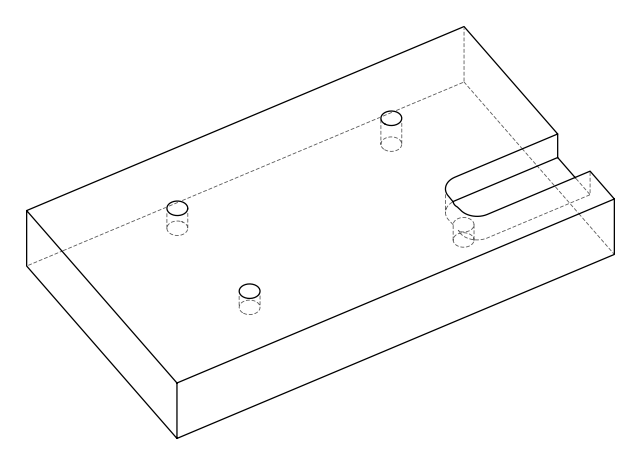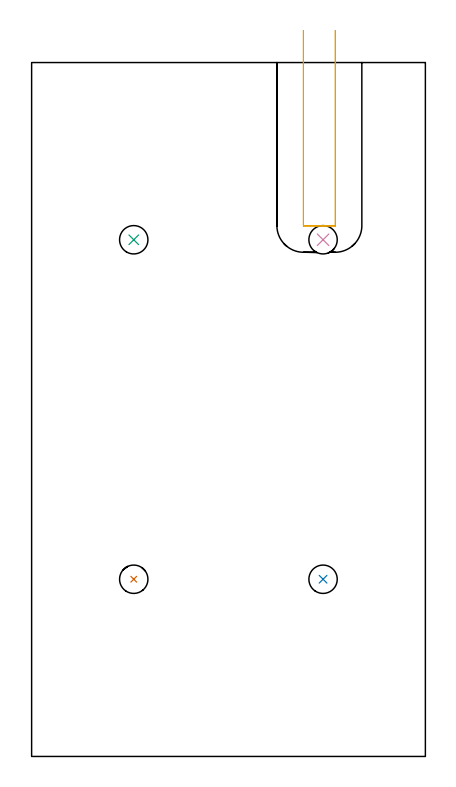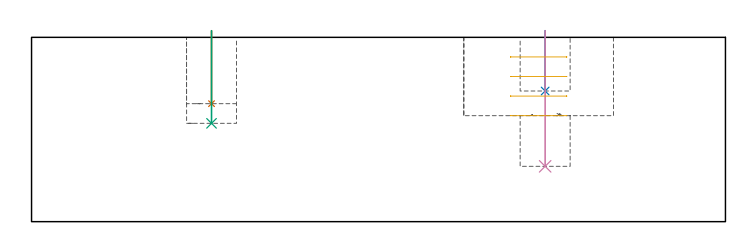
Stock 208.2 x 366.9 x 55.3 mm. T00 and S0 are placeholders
(PLAN: 5 operations, 1 tool changes, 2.3 min)
(1 INDEXABLE_INSERT_DRILL_BLIND_HOLE_FROM_SOLID | STEP1POCKET | UGT0302_001 | 0.09 min | 3509 mm3)
(2 INDEXABLE_INSERT_DRILL_BLIND_HOLE_FROM_SOLID_1 | STEP1POCKET_1 | UGT0302_001 | 0.07 min | 2839 mm3)
(3 INDEXABLE_INSERT_DRILL_BLIND_HOLE_FROM_SOLID_2 | STEP1POCKET_2 | UGT0302_001 | 0.11 min | 4550 mm3)
(4 INDEXABLE_INSERT_DRILL_BLIND_HOLE_FROM_SOLID_3 | STEP1POCKET_3 | UGT0302_001 | 0.16 min | 6826 mm3)
(5 MILL_OPEN_POCKET | POCKET_OPEN | UGT0201_006 | Follow Part, ap 7, ae 75% | 1.85 min | 99794 mm3)
(TOOL UGT0302_001 | Indexable Insert Drill 15mm | D15 PA180 FL50 Z2)
(TOOL UGT0201_006 | End Mill 28 mm | D28 FL25 Z2)
(OP 1 INDEXABLE_INSERT_DRILL_BLIND_HOLE_FROM_SOLID)
G17 G21 G94 G90
T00 M6
G54
G17 G0 G90 X54. Y93.7 S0 M3
G43 Z65.3 H0
G94 G81 G98 Z35.4 F250. R57.3
G80
M5
M2
(OP 2 INDEXABLE_INSERT_DRILL_BLIND_HOLE_FROM_SOLID_1)
G17 G21 G94 G90
T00 M6
G54
G17 G0 G90 X154.1 Y93.7 S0 M3
G43 Z65.3 H0
G94 G81 G98 Z39.2 F250. R57.3
G80
M5
M2
(OP 3 INDEXABLE_INSERT_DRILL_BLIND_HOLE_FROM_SOLID_2)
G17 G21 G94 G90
T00 M6
G54
G17 G0 G90 X54. Y273.2 S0 M3
G43 Z65.3 H0
G94 G81 G98 Z29.5 F250. R57.3
G80
M5
M2
(OP 4 INDEXABLE_INSERT_DRILL_BLIND_HOLE_FROM_SOLID_3)
G17 G21 G94 G90
T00 M6
G54
G17 G0 G90 X154.1 Y273.2 S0 M3
G43 Z65.3 H0
G94 G81 G98 Z16.6 F250. R57.3
G80
M5
M2
(OP 5 MILL_OPEN_POCKET)
G17 G21 G94 G90
T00 M6
G54
G17 G0 G90 X143.7 Y383.9 S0 M3
G43 Z65.3 H0
Z49.425
G94 G1 Y380.9 F250.
Y280.7 F500.
X143.705 Y280.645
X143.745 Y280.605
X143.8 Y280.6
X160.5
X160.555 Y280.605
X160.595 Y280.645
X160.6 Y280.7
Y380.9
Y383.9 F250.
G0 X143.7 Z43.55
G1 Y380.9
Y280.7 F500.
X143.705 Y280.645
X143.745 Y280.605
X143.8 Y280.6
X160.5
X160.555 Y280.605
X160.595 Y280.645
X160.6 Y280.7
Y380.9
Y383.9 F250.
G0 X143.7 Z37.675
G1 Y380.9
Y280.7 F500.
X143.705 Y280.645
X143.745 Y280.605
X143.8 Y280.6
X160.5
X160.555 Y280.605
X160.595 Y280.645
X160.6 Y280.7
Y380.9
Y383.9 F250.
G0 X143.7 Z31.8
G1 Y380.9
Y280.7 F500.
X143.705 Y280.645
X143.745 Y280.605
X143.8 Y280.6
X160.5
X160.555 Y280.605
X160.595 Y280.645
X160.6 Y280.7
Y380.9
Y383.9 F250.
G0 Z65.3
M5
M2
